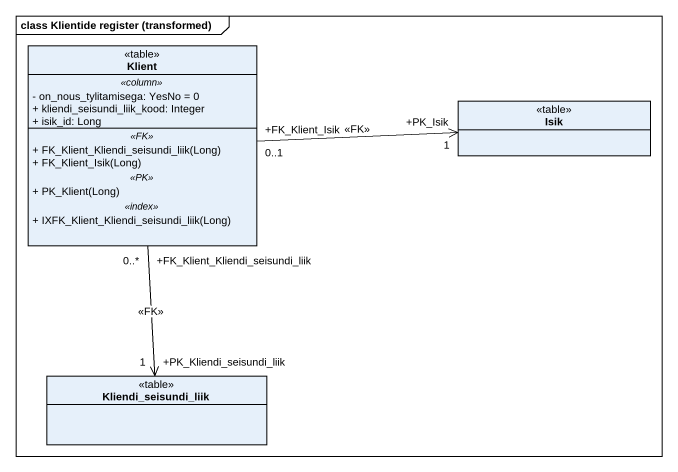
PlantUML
@startuml
mainframe class Klientide register (transformed)
hide circle
hide empty members
skinparam classAttributeIconSize 0
class Klient <<table>> {
  .. <<column>> ..
  - on_nous_tylitamisega: YesNo = 0
  + kliendi_seisundi_liik_kood: Integer
  + isik_id: Long
  .. <<FK>> ..
  + FK_Klient_Kliendi_seisundi_liik(Long)
  + FK_Klient_Isik(Long)
  .. <<PK>> ..
  + PK_Klient(Long)
  .. <<index>> ..
  + IXFK_Klient_Kliendi_seisundi_liik(Long)
}
class Isik <<table>>
class Kliendi_seisundi_liik <<table>>
Klient "+FK_Klient_Isik\n0..1" -right-> "+PK_Isik\n1" Isik : <<FK>>
Klient "+FK_Klient_Kliendi_seisundi_liik\n0..*" --> "+PK_Kliendi_seisundi_liik\n1" Kliendi_seisundi_liik : <<FK>>
@enduml
